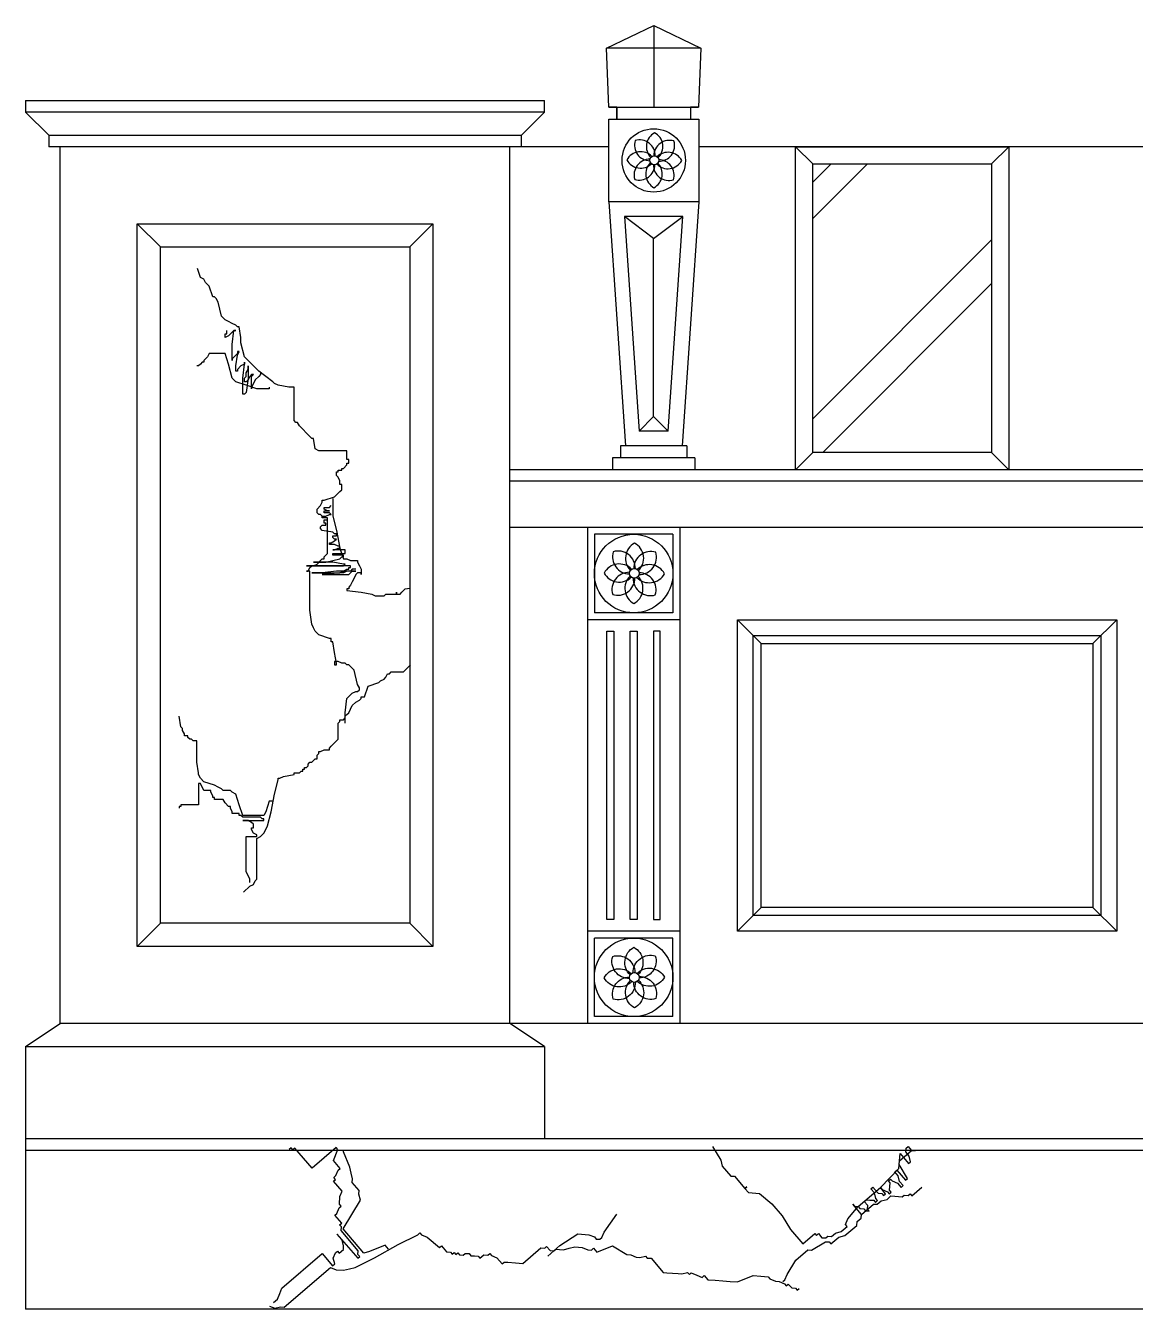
# Model space of a CAD drawing. Extents: x 376 to 4159, y 361 to 1983.
# Drawn here: x 376 to 1776, y 365 to 1983 of the extents above; entities that cross this region are included whole.
import ezdxf

# ---------------------------------------------------------------- set-up
doc = ezdxf.new("R2010")
doc.units = 0
doc.header["$MEASUREMENT"] = 0
doc.layers.get('0').update_dxf_attribs({"linetype": 'CONTINUOUS'})
for name, color, linetype in [('2', 2, 'CONTINUOUS'), ('3', 3, 'CONTINUOUS'), ('4', 4, 'CONTINUOUS'), ('7', 7, 'CONTINUOUS')]:
    doc.layers.add(name, color=color, linetype=linetype)

msp = doc.modelspace()

# ---------------------------------------------------------------- hatches: boundary and pattern name
at = {"layer": '3'}
h = msp.add_hatch(dxfattribs=at)
h.set_pattern_fill('AR-RROOF', color=256, scale=324.363636, angle=45, style=0)
h.set_pattern_definition([(45, (-26230.23, 1411.3), (275.2317, 733.951), [4865.455, -648.727, 1621.818, -324.364]), (45, (-26039.86, 1831.02), (-534.408, 75.689), [973.09, -107.04, 1946.182, -243.273]), (45, (-26310.5, 1720.93), (1038.9996, 1346.3416), [2594.909, -454.109, 1297.455, -324.364])])
h.paths.add_polyline_path([(1594.8, 1808.9), (1369.4, 1808.9), (1369.4, 1445.3), (1594.8, 1445.3)])

# ---------------------------------------------------------------- linework, layer by layer
at = {"color": 3}
for p, q in [((596.7, 1666), (593, 1677.3)), ((601.2, 1663.7), (596.7, 1666)), ((603.4, 1659.3), (601.2, 1663.7)), ((607.9, 1654.8), (603.4, 1659.3)), ((612.3, 1641.4), (607.9, 1654.8)), ((614.6, 1641.4), (612.3, 1641.4)), ((616.8, 1639.2), (614.6, 1641.4)), ((619, 1634.7), (616.8, 1639.2)), ((623.5, 1616.9), (619, 1634.7)), ((627.9, 1612.4), (623.5, 1616.9)), ((632.4, 1610.2), (627.9, 1612.4)), ((636.9, 1608), (632.4, 1610.2)), ((641.3, 1605.7), (636.9, 1608)), ((643.5, 1603.5), (641.3, 1605.7)), ((645.8, 1603.5), (643.5, 1603.5)), ((648, 1590.1), (645.8, 1603.5)), ((627.9, 1594.6), (630.2, 1594.6)), ((627.9, 1590.1), (627.9, 1594.6)), ((632.4, 1592.3), (627.9, 1590.1)), ((630.2, 1594.6), (630.2, 1599)), ((636.9, 1596.8), (632.4, 1592.3)), ((639.1, 1599), (636.9, 1596.8)), ((636.9, 1581.2), (639.1, 1599)), ((641.3, 1599), (639.1, 1599)), ((639.1, 1599), (641.3, 1599)), ((648, 1583.4), (648, 1590.1)), ((607.9, 1570), (605.6, 1565.6)), ((627.9, 1570), (607.9, 1570)), ((632.4, 1556.7), (627.9, 1570)), ((636.9, 1561.1), (636.9, 1581.2)), ((643.5, 1570), (641.3, 1567.8)), ((643.5, 1572.3), (643.5, 1570)), ((645.8, 1572.3), (643.5, 1572.3)), ((643.5, 1567.8), (645.8, 1572.3)), ((652.5, 1565.6), (648, 1583.4)), ((594.5, 1554.4), (592.3, 1554.4)), ((596.7, 1556.7), (594.5, 1554.4)), ((599, 1558.9), (596.7, 1556.7)), ((601.2, 1558.9), (599, 1558.9)), ((603.4, 1563.3), (601.2, 1561.1)), ((601.2, 1561.1), (601.2, 1558.9)), ((605.6, 1565.6), (603.4, 1563.3)), ((636.9, 1538.8), (632.4, 1556.7)), ((641.3, 1567.8), (636.9, 1563.3)), ((636.9, 1563.3), (636.9, 1561.1)), ((641.3, 1554.4), (643.5, 1567.8)), ((641.3, 1547.7), (641.3, 1554.4)), ((648, 1554.4), (643.5, 1550)), ((652.5, 1556.7), (648, 1554.4)), ((650.2, 1538.8), (652.5, 1556.7)), ((670.3, 1547.7), (652.5, 1565.6)), ((652.5, 1558.9), (652.5, 1556.7)), ((652.5, 1556.7), (652.5, 1558.9)), ((656.9, 1554.4), (656.9, 1538.8)), ((656.9, 1550), (656.9, 1554.4)), ((641.3, 1534.3), (636.9, 1538.8)), ((643.5, 1547.7), (641.3, 1547.7)), ((643.5, 1550), (643.5, 1547.7)), ((650.2, 1518.7), (650.2, 1538.8)), ((652.5, 1538.8), (654.7, 1541)), ((652.5, 1534.3), (652.5, 1538.8)), ((654.7, 1545.5), (656.9, 1550)), ((654.7, 1541), (654.7, 1545.5)), ((656.9, 1538.8), (654.7, 1521)), ((659.1, 1541), (656.9, 1536.6)), ((661.4, 1543.3), (659.1, 1541)), ((663.6, 1543.3), (661.4, 1543.3)), ((661.4, 1541), (663.6, 1543.3)), ((661.4, 1525.4), (661.4, 1541)), ((670.3, 1541), (665.8, 1536.6)), ((688.1, 1534.3), (670.3, 1547.7)), ((672.5, 1543.3), (670.3, 1541)), ((672.5, 1545.5), (672.5, 1543.3)), ((654.7, 1529.9), (641.3, 1534.3)), ((654.7, 1534.3), (652.5, 1534.3)), ((656.9, 1536.6), (654.7, 1534.3)), ((668.1, 1525.4), (654.7, 1529.9)), ((663.6, 1532.1), (661.4, 1527.6)), ((661.4, 1527.6), (661.4, 1525.4)), ((665.8, 1536.6), (663.6, 1532.1)), ((683.7, 1525.4), (668.1, 1525.4)), ((683.7, 1527.6), (683.7, 1525.4)), ((690.4, 1532.1), (688.1, 1534.3)), ((694.8, 1529.9), (690.4, 1532.1)), ((708.2, 1527.6), (694.8, 1529.9)), ((714.9, 1527.6), (708.2, 1527.6)), ((714.9, 1485.3), (714.9, 1527.6)), ((652.5, 1518.7), (650.2, 1518.7)), ((654.7, 1521), (652.5, 1518.7)), ((717.1, 1483), (714.9, 1485.3)), ((719.3, 1483), (717.1, 1483)), ((721.6, 1478.6), (719.3, 1483)), ((734.9, 1465.2), (721.6, 1478.6)), ((737.2, 1463), (734.9, 1465.2)), ((739.4, 1463), (737.2, 1463)), ((741.6, 1449.6), (739.4, 1463)), ((746.1, 1447.3), (741.6, 1449.6)), ((781.7, 1447.3), (746.1, 1447.3)), ((781.7, 1436.2), (781.7, 1447.3)), ((775.1, 1425), (777.3, 1425)), ((775.1, 1422.8), (775.1, 1425)), ((777.3, 1425), (781.7, 1429.5)), ((784, 1436.2), (781.7, 1436.2)), ((781.7, 1431.7), (784, 1431.7)), ((781.7, 1429.5), (781.7, 1431.7)), ((784, 1431.7), (784, 1436.2)), ((768.4, 1420.6), (770.6, 1420.6)), ((768.4, 1416.1), (768.4, 1420.6)), ((770.6, 1413.9), (768.4, 1416.1)), ((770.6, 1422.8), (775.1, 1422.8)), ((770.6, 1420.6), (770.6, 1422.8)), ((772.8, 1409.4), (770.6, 1413.9)), ((772.8, 1404.9), (772.8, 1409.4)), ((766.1, 1389.3), (772.8, 1396)), ((775.1, 1404.9), (772.8, 1404.9)), ((772.8, 1396), (775.1, 1398.3)), ((775.1, 1398.3), (775.1, 1404.9)), ((743.9, 1373.7), (748.3, 1378.2)), ((748.3, 1378.2), (750.5, 1382.6)), ((750.5, 1384.9), (752.8, 1384.9)), ((750.5, 1382.6), (750.5, 1384.9)), ((752.8, 1384.9), (766.1, 1389.3)), ((752.8, 1375.9), (759.5, 1375.9)), ((752.8, 1373.7), (752.8, 1375.9)), ((759.5, 1375.9), (761.7, 1378.2)), ((763.9, 1387.1), (763.9, 1364.8)), ((743.9, 1369.2), (743.9, 1373.7)), ((746.1, 1367), (743.9, 1369.2)), ((748.3, 1367), (746.1, 1367)), ((752.8, 1362.6), (748.3, 1367)), ((750.5, 1364.8), (755, 1364.8)), ((750.5, 1362.6), (750.5, 1364.8)), ((757.2, 1362.6), (750.5, 1362.6)), ((757.2, 1371.5), (752.8, 1373.7)), ((752.8, 1371.5), (759.5, 1371.5)), ((752.8, 1369.2), (752.8, 1371.5)), ((759.5, 1369.2), (752.8, 1369.2)), ((757.2, 1362.6), (752.8, 1362.6)), ((752.8, 1360.3), (757.2, 1360.3)), ((752.8, 1355.9), (752.8, 1360.3)), ((755, 1364.8), (759.5, 1367)), ((759.5, 1371.5), (757.2, 1371.5)), ((757.2, 1317.9), (757.2, 1362.6)), ((757.2, 1360.3), (757.2, 1362.6)), ((761.7, 1367), (759.5, 1369.2)), ((759.5, 1367), (761.7, 1367)), ((763.9, 1364.8), (768.4, 1346.9)), ((748.3, 1351.4), (750.5, 1353.6)), ((748.3, 1349.2), (748.3, 1351.4)), ((750.5, 1346.9), (748.3, 1349.2)), ((750.5, 1353.6), (755, 1353.6)), ((763.9, 1344.7), (750.5, 1346.9)), ((755, 1355.9), (752.8, 1355.9)), ((755, 1353.6), (755, 1355.9)), ((766.1, 1342.5), (763.9, 1344.7)), ((768.4, 1346.9), (772.8, 1324.6)), ((759.5, 1331.3), (761.7, 1331.3)), ((759.5, 1329.1), (759.5, 1331.3)), ((766.1, 1329.1), (759.5, 1329.1)), ((761.7, 1331.3), (766.1, 1333.6)), ((763.9, 1340.2), (768.4, 1340.2)), ((763.9, 1338), (763.9, 1340.2)), ((766.1, 1335.8), (763.9, 1338)), ((768.4, 1342.5), (766.1, 1342.5)), ((768.4, 1335.8), (766.1, 1335.8)), ((766.1, 1333.6), (768.4, 1335.8)), ((770.6, 1326.9), (766.1, 1329.1)), ((768.4, 1340.2), (768.4, 1342.5)), ((748.3, 1309), (750.5, 1311.2)), ((750.5, 1311.2), (752.8, 1311.2)), ((752.8, 1313.5), (755, 1315.7)), ((752.8, 1311.2), (752.8, 1313.5)), ((755, 1315.7), (757.2, 1317.9)), ((755, 1306.8), (772.8, 1311.2)), ((763.9, 1322.4), (766.1, 1322.4)), ((779.5, 1322.4), (763.9, 1322.4)), ((763.9, 1317.9), (779.5, 1317.9)), ((763.9, 1315.7), (763.9, 1317.9)), ((777.3, 1315.7), (763.9, 1315.7)), ((766.1, 1322.4), (770.6, 1324.6)), ((772.8, 1326.9), (770.6, 1326.9)), ((770.6, 1324.6), (772.8, 1324.6)), ((772.8, 1324.6), (772.8, 1326.9)), ((772.8, 1324.6), (777.3, 1311.2)), ((772.8, 1311.2), (775.1, 1313.5)), ((775.1, 1313.5), (777.3, 1313.5)), ((777.3, 1313.5), (777.3, 1315.7)), ((777.3, 1311.2), (781.7, 1311.2)), ((779.5, 1317.9), (779.5, 1322.4)), ((781.7, 1311.2), (786.2, 1309)), ((730.5, 1302.3), (777.3, 1302.3)), ((786.2, 1302.3), (730.5, 1302.3)), ((730.5, 1295.6), (732.7, 1295.6)), ((734.9, 1295.6), (730.5, 1295.6)), ((732.7, 1295.6), (734.9, 1300.1)), ((734.9, 1300.1), (737.2, 1302.3)), ((734.9, 1246.5), (734.9, 1295.6)), ((737.2, 1302.3), (739.4, 1302.3)), ((739.4, 1306.8), (755, 1306.8)), ((763.9, 1306.8), (739.4, 1306.8)), ((739.4, 1302.3), (743.9, 1304.5)), ((743.9, 1304.5), (748.3, 1309)), ((768.4, 1295.6), (750.5, 1293.4)), ((777.3, 1304.5), (763.9, 1306.8)), ((792.9, 1295.6), (768.4, 1295.6)), ((772.8, 1293.4), (777.3, 1295.6)), ((779.5, 1304.5), (777.3, 1304.5)), ((777.3, 1302.3), (779.5, 1304.5)), ((777.3, 1295.6), (781.7, 1297.9)), ((781.7, 1295.6), (777.3, 1293.4)), ((781.7, 1297.9), (784, 1297.9)), ((786.2, 1295.6), (781.7, 1295.6)), ((784, 1300.1), (786.2, 1300.1)), ((784, 1297.9), (784, 1300.1)), ((784, 1291.2), (788.4, 1295.6)), ((786.2, 1309), (795.1, 1309)), ((786.2, 1300.1), (786.2, 1302.3)), ((788.4, 1297.9), (786.2, 1295.6)), ((792.9, 1297.9), (788.4, 1297.9)), ((788.4, 1295.6), (792.9, 1295.6)), ((795.1, 1309), (795.1, 1306.8)), ((795.1, 1306.8), (797.4, 1302.3)), ((797.4, 1302.3), (799.6, 1297.9)), ((799.6, 1297.9), (799.6, 1291.2)), ((737.2, 1293.4), (772.8, 1293.4)), ((750.5, 1293.4), (737.2, 1293.4)), ((750.5, 1291.2), (784, 1291.2)), ((755, 1291.2), (750.5, 1291.2)), ((772.8, 1293.4), (755, 1291.2)), ((777.3, 1293.4), (772.8, 1293.4)), ((788.4, 1282.2), (786.2, 1277.8)), ((790.7, 1286.7), (788.4, 1282.2)), ((792.9, 1291.2), (790.7, 1286.7)), ((795.1, 1293.4), (792.9, 1291.2)), ((799.6, 1293.4), (795.1, 1293.4)), ((799.6, 1291.2), (799.6, 1293.4)), ((781.7, 1273.3), (781.7, 1271.1)), ((784, 1273.3), (781.7, 1273.3)), ((781.7, 1271.1), (799.6, 1268.9)), ((786.2, 1277.8), (784, 1275.5)), ((784, 1275.5), (784, 1273.3)), ((799.6, 1268.9), (813, 1266.6)), ((813, 1266.6), (817.4, 1264.4)), ((817.4, 1264.4), (828.6, 1264.4)), ((828.6, 1264.4), (830.8, 1266.6)), ((830.8, 1266.6), (844.2, 1266.6)), ((844.2, 1268.9), (844.2, 1266.6)), ((844.2, 1266.6), (844.2, 1268.9)), ((844.2, 1266.6), (848.6, 1266.6)), ((848.6, 1266.6), (850.9, 1268.9)), ((850.9, 1268.9), (855.3, 1273.3)), ((855.3, 1273.3), (860.9, 1274.2)), ((737.2, 1228.7), (734.9, 1246.5)), ((739.4, 1224.2), (737.2, 1228.7)), ((741.6, 1219.8), (739.4, 1224.2)), ((746.1, 1215.3), (741.6, 1219.8)), ((759.5, 1210.8), (746.1, 1215.3)), ((761.7, 1210.8), (759.5, 1210.8)), ((761.7, 1206.4), (761.7, 1210.8)), ((763.9, 1206.4), (761.7, 1206.4)), ((766.1, 1193), (763.9, 1206.4)), ((768.4, 1179.6), (766.1, 1193)), ((766.1, 1181.8), (766.1, 1177.4)), ((770.6, 1181.8), (766.1, 1181.8)), ((775.1, 1179.6), (770.6, 1181.8)), ((766.1, 1177.4), (768.4, 1177.4)), ((768.4, 1177.4), (768.4, 1179.6)), ((779.5, 1179.6), (775.1, 1179.6)), ((781.7, 1177.4), (779.5, 1179.6)), ((784, 1177.4), (781.7, 1177.4)), ((786.2, 1175.2), (784, 1177.4)), ((790.7, 1170.7), (786.2, 1175.2)), ((795.1, 1152.8), (790.7, 1170.7)), ((830.8, 1161.8), (833, 1166.2)), ((833, 1166.2), (835.2, 1166.2)), ((835.2, 1166.2), (837.5, 1168.5)), ((837.5, 1168.5), (853.1, 1168.5)), ((853.1, 1168.5), (855.3, 1170.7)), ((855.3, 1170.7), (862, 1177.4)), ((797.4, 1148.4), (795.1, 1152.8)), ((804, 1137.2), (808.5, 1150.6)), ((808.5, 1150.6), (821.9, 1155.1)), ((821.9, 1155.1), (824.1, 1157.3)), ((824.1, 1157.3), (828.6, 1159.5)), ((828.6, 1159.5), (830.8, 1161.8)), ((779.5, 1117.1), (781.7, 1135)), ((781.7, 1135), (786.2, 1139.5)), ((786.2, 1139.5), (788.4, 1141.7)), ((788.4, 1141.7), (792.9, 1143.9)), ((792.9, 1143.9), (795.1, 1143.9)), ((795.1, 1143.9), (797.4, 1146.1)), ((797.4, 1146.1), (797.4, 1148.4)), ((797.4, 1132.8), (799.6, 1135)), ((799.6, 1137.2), (804, 1137.2)), ((799.6, 1135), (799.6, 1137.2)), ((779.5, 1103.8), (779.5, 1117.1)), ((781.7, 1114.9), (784, 1117.1)), ((784, 1117.1), (786.2, 1121.6)), ((786.2, 1121.6), (788.4, 1126.1)), ((788.4, 1126.1), (792.9, 1130.5)), ((792.9, 1130.5), (797.4, 1132.8)), ((572.2, 1099.3), (570, 1112.7)), ((770.6, 1103.8), (772.8, 1106)), ((770.6, 1083.7), (770.6, 1103.8)), ((772.8, 1106), (772.8, 1108.2)), ((772.8, 1108.2), (777.3, 1108.2)), ((777.3, 1108.2), (779.5, 1110.5)), ((779.5, 1112.7), (781.7, 1114.9)), ((779.5, 1110.5), (779.5, 1112.7)), ((574.4, 1097.1), (572.2, 1099.3)), ((574.4, 1094.8), (574.4, 1097.1)), ((576.7, 1090.4), (574.4, 1094.8)), ((576.7, 1088.1), (576.7, 1090.4)), ((581.1, 1088.1), (576.7, 1088.1)), ((581.1, 1085.9), (581.1, 1088.1)), ((583.4, 1083.7), (581.1, 1085.9)), ((585.6, 1083.7), (583.4, 1083.7)), ((587.8, 1081.5), (585.6, 1083.7)), ((592.3, 1081.5), (587.8, 1081.5)), ((592.3, 1054.7), (592.3, 1081.5)), ((748.3, 1068.1), (752.8, 1070.3)), ((752.8, 1070.3), (759.5, 1070.3)), ((759.5, 1072.5), (761.7, 1074.8)), ((759.5, 1070.3), (759.5, 1072.5)), ((761.7, 1074.8), (766.1, 1079.2)), ((766.1, 1079.2), (770.6, 1083.7)), ((594.5, 1041.3), (592.3, 1054.7)), ((732.7, 1052.4), (734.9, 1054.7)), ((732.7, 1050.2), (732.7, 1052.4)), ((734.9, 1054.7), (737.2, 1054.7)), ((737.2, 1054.7), (739.4, 1056.9)), ((739.4, 1056.9), (741.6, 1059.1)), ((741.6, 1059.1), (743.9, 1059.1)), ((743.9, 1063.6), (746.1, 1065.8)), ((743.9, 1059.1), (743.9, 1063.6)), ((746.1, 1068.1), (748.3, 1068.1)), ((746.1, 1065.8), (746.1, 1068.1)), ((594.5, 1039.1), (594.5, 1041.3)), ((596.7, 1034.6), (594.5, 1039.1)), ((697, 1034.6), (701.5, 1036.8)), ((701.5, 1036.8), (714.9, 1039.1)), ((714.9, 1041.3), (721.6, 1041.3)), ((714.9, 1039.1), (714.9, 1041.3)), ((721.6, 1041.3), (723.8, 1043.5)), ((723.8, 1043.5), (726, 1043.5)), ((726, 1045.8), (728.2, 1045.8)), ((726, 1043.5), (726, 1045.8)), ((728.2, 1048), (730.5, 1048)), ((728.2, 1045.8), (728.2, 1048)), ((730.5, 1048), (732.7, 1050.2)), ((594.5, 1027.9), (594.5, 1001.1)), ((596.7, 1027.9), (594.5, 1027.9)), ((601.2, 1030.1), (596.7, 1034.6)), ((601.2, 1019), (596.7, 1027.9)), ((614.6, 1025.7), (601.2, 1030.1)), ((619, 1023.4), (614.6, 1025.7)), ((623.5, 1021.2), (619, 1023.4)), ((625.7, 1019), (623.5, 1021.2)), ((690.4, 1014.5), (694.8, 1032.4)), ((694.8, 1034.6), (697, 1034.6)), ((694.8, 1032.4), (694.8, 1034.6)), ((610.1, 1019), (601.2, 1019)), ((610.1, 1016.8), (610.1, 1019)), ((612.3, 1012.3), (610.1, 1016.8)), ((612.3, 1010.1), (612.3, 1012.3)), ((614.6, 1010.1), (612.3, 1010.1)), ((614.6, 1007.8), (614.6, 1010.1)), ((625.7, 1007.8), (614.6, 1007.8)), ((634.6, 1019), (625.7, 1019)), ((627.9, 1003.4), (625.7, 1007.8)), ((636.9, 1016.8), (634.6, 1019)), ((641.3, 1014.5), (636.9, 1016.8)), ((645.8, 1001.1), (641.3, 1014.5)), ((683.7, 1005.6), (679.2, 992.2)), ((688.1, 1005.6), (683.7, 1005.6)), ((685.9, 992.2), (690.4, 1014.5)), ((570, 998.9), (570, 996.7)), ((572.2, 998.9), (570, 998.9)), ((594.5, 1001.1), (572.2, 1001.1)), ((572.2, 1001.1), (572.2, 998.9)), ((632.4, 998.9), (627.9, 1003.4)), ((634.6, 998.9), (632.4, 998.9)), ((634.6, 996.7), (634.6, 998.9)), ((636.9, 992.2), (634.6, 996.7)), ((636.9, 990), (636.9, 992.2)), ((645.8, 990), (636.9, 990)), ((650.2, 987.7), (645.8, 1001.1)), ((645.8, 987.7), (645.8, 990)), ((648, 987.7), (645.8, 987.7)), ((650.2, 985.5), (648, 987.7)), ((677, 987.7), (650.2, 987.7)), ((679.2, 992.2), (677, 987.7)), ((681.4, 974.4), (685.9, 992.2)), ((672.5, 985.5), (650.2, 985.5)), ((650.2, 981.1), (677, 981.1)), ((656.9, 981.1), (650.2, 981.1)), ((661.4, 978.8), (656.9, 981.1)), ((663.6, 976.6), (661.4, 978.8)), ((661.4, 972.1), (663.6, 972.1)), ((661.4, 969.9), (661.4, 972.1)), ((663.6, 972.1), (663.6, 976.6)), ((674.7, 983.3), (672.5, 985.5)), ((677, 983.3), (674.7, 983.3)), ((677, 981.1), (677, 983.3)), ((679.2, 969.9), (681.4, 974.4)), ((654.7, 916.4), (654.7, 961)), ((654.7, 961), (668.1, 961)), ((663.6, 965.4), (661.4, 969.9)), ((668.1, 963.2), (663.6, 965.4)), ((668.1, 961), (668.1, 963.2)), ((668.1, 958.7), (672.5, 961)), ((668.1, 907.4), (668.1, 958.7)), ((672.5, 961), (677, 965.4)), ((677, 965.4), (679.2, 969.9)), ((656.9, 911.9), (654.7, 916.4)), ((659.1, 907.4), (656.9, 911.9)), ((659.1, 903), (659.1, 907.4)), ((665.8, 905.2), (668.1, 907.4)), ((651.3, 890.7), (659.1, 898.5)), ((659.1, 898.5), (663.6, 900.7)), ((663.6, 900.7), (665.8, 905.2)), ((711.2, 568.7), (708.7, 566.5)), ((713.4, 566.1), (711.2, 568.7)), ((715.9, 568.3), (713.4, 566.1)), ((737.7, 542.9), (715.9, 568.3)), ((768.2, 569), (737.7, 542.9)), ((764.5, 552.7), (770.3, 566.5)), ((770.3, 566.5), (768.2, 569)), ((1242.8, 570.3), (1253.3, 552.9)), ((1486.6, 563.3), (1487, 568)), ((1487, 568), (1489.5, 570.2)), ((1489.5, 570.2), (1493.9, 565.1)), ((773.2, 542.5), (764.5, 552.7)), ((777.2, 563.6), (777.4, 565.3)), ((785.2, 544), (777.2, 563.6)), ((1253.3, 552.9), (1255.1, 545.6)), ((1478.2, 547.4), (1479, 556.8)), ((1478.2, 547.4), (1478.6, 552.1)), ((1478.6, 552.1), (1494, 565.3)), ((1479, 556.8), (1479.4, 561.5)), ((1479.4, 561.5), (1490.2, 548.8)), ((1491, 558.2), (1486.6, 563.3)), ((1490.2, 548.8), (1492.8, 551)), ((1492.8, 551), (1491, 558.2)), ((1493.9, 565.1), (1498.6, 564.8)), ((767.8, 533.5), (770.7, 540.3)), ((770.7, 540.3), (773.2, 542.5)), ((787, 536.7), (785.2, 544)), ((788.8, 529.5), (787, 536.7)), ((1255.1, 545.6), (1266, 532.9)), ((1454.6, 518.3), (1477.9, 542.6)), ((1472.8, 538.3), (1475.3, 540.5)), ((1477.1, 533.2), (1472.8, 538.3)), ((1475.3, 540.5), (1486.2, 527.8)), ((1477.9, 542.6), (1478.2, 547.4)), ((1488.8, 529.9), (1478.2, 547.4)), ((764.9, 526.6), (767.4, 528.7)), ((775.7, 513.9), (764.9, 526.6)), ((765.2, 531.3), (767.8, 533.5)), ((767.4, 528.7), (765.2, 531.3)), ((788.4, 524.7), (788.8, 529.5)), ((797.1, 514.6), (788.4, 524.7)), ((1266, 532.9), (1270.7, 532.6)), ((1270.7, 532.6), (1283.7, 517.3)), ((1283.7, 517.3), (1286.3, 519.5)), ((1286.3, 519.5), (1283.7, 517.3)), ((1426.7, 494.4), (1454.6, 518.3)), ((1442.7, 516.9), (1445.2, 519.1)), ((1445.2, 519.1), (1451.7, 511.5)), ((1461.2, 510.7), (1454.6, 518.3)), ((1454.6, 518.3), (1456.8, 515.8)), ((1464.8, 527.1), (1467.3, 529.2)), ((1467, 524.5), (1464.8, 527.1)), ((1466.2, 515.1), (1467, 524.5)), ((1467.3, 529.2), (1469.5, 526.7)), ((1469.5, 526.7), (1476.4, 523.8)), ((1476.4, 523.8), (1480.8, 518.7)), ((1478.9, 526), (1477.1, 533.2)), ((1483.3, 520.9), (1478.9, 526)), ((1480.8, 518.7), (1483.3, 520.9)), ((1486.2, 527.8), (1488.8, 529.9)), ((1494.2, 508.2), (1506.9, 519.1)), ((772.1, 497.5), (772.8, 507)), ((772.8, 507), (775.7, 513.9)), ((787.7, 484.5), (798.6, 502.6)), ((796.8, 509.9), (797.1, 514.6)), ((798.6, 502.6), (796.8, 509.9)), ((1283.7, 517.3), (1288.1, 512.2)), ((1288.1, 512.2), (1292.8, 511.9)), ((1292.8, 511.9), (1302.2, 511.1)), ((1302.2, 511.1), (1317.8, 498.1)), ((1434.3, 500.9), (1436.8, 503.1)), ((1436.8, 503.1), (1441.5, 502.7)), ((1441.5, 502.7), (1446.3, 502.4)), ((1447, 511.8), (1442.7, 516.9)), ((1446.3, 502.4), (1448.4, 499.8)), ((1448.8, 504.6), (1447, 511.8)), ((1448.4, 499.8), (1451, 502)), ((1451, 502), (1448.8, 504.6)), ((1451.7, 511.5), (1456.4, 511.1)), ((1455.7, 501.7), (1463, 503.5)), ((1456.4, 511.1), (1458.6, 508.5)), ((1456.8, 515.8), (1463.7, 512.9)), ((1458.6, 508.5), (1461.2, 510.7)), ((1463, 503.5), (1468, 507.8)), ((1463.7, 512.9), (1465.9, 510.4)), ((1465.9, 510.4), (1468.4, 512.5)), ((1468.4, 512.5), (1466.2, 515.1)), ((1468, 507.8), (1472.8, 507.5)), ((1472.8, 507.5), (1477.5, 507.1)), ((1477.5, 507.1), (1482.2, 506.7)), ((1482.2, 506.7), (1484.7, 508.9)), ((1484.7, 508.9), (1489.5, 508.5)), ((1489.5, 508.5), (1492, 510.7)), ((1492, 510.7), (1494.2, 508.2)), ((766.3, 483.8), (768.8, 485.9)), ((768.8, 485.9), (771.7, 492.8)), ((771.7, 492.8), (774.3, 495)), ((774.3, 495), (772.1, 497.5)), ((1317.8, 498.1), (1330.9, 482.8)), ((1413.6, 478.8), (1426.7, 494.4)), ((1430.6, 484.6), (1419.8, 497.3)), ((1419.8, 497.3), (1421.9, 494.8)), ((1421.9, 494.8), (1426.7, 494.4)), ((1426.7, 494.4), (1428.8, 491.9)), ((1428.8, 491.9), (1433.6, 491.5)), ((1430.6, 484.6), (1445.9, 497.7)), ((1433.6, 491.5), (1435.7, 489)), ((1438.6, 495.9), (1434.3, 500.9)), ((1435.7, 489), (1440.4, 488.6)), ((1438.3, 491.1), (1438.6, 495.9)), ((1440.4, 488.6), (1438.3, 491.1)), ((1445.9, 497.7), (1450.6, 497.3)), ((1450.6, 497.3), (1455.7, 501.7)), ((775, 473.6), (766.3, 483.8)), ((772.4, 471.4), (775, 473.6)), ((774.6, 468.9), (772.4, 471.4)), ((776.8, 466.3), (787.7, 484.5)), ((1106.2, 462.2), (1122.2, 484.7)), ((1330.9, 482.8), (1341.4, 465.4)), ((1405.2, 462.9), (1412.8, 469.4)), ((1409.6, 457.8), (1424.8, 470.8)), ((1410.7, 471.9), (1413.6, 478.8)), ((1412.8, 469.4), (1410.7, 471.9)), ((1424.8, 470.8), (1425.2, 475.5)), ((1425.2, 475.5), (1430.3, 479.9)), ((1430.3, 479.9), (1430.6, 484.6)), ((775.7, 452.2), (769.1, 459.8)), ((769.1, 459.8), (795.2, 429.3)), ((774.2, 464.2), (774.6, 468.9)), ((796, 438.8), (774.2, 464.2)), ((802.9, 435.8), (776.8, 466.3)), ((846.4, 446.7), (871.1, 459)), ((871.1, 459), (873.6, 461.2)), ((873.6, 461.2), (875.8, 458.7)), ((875.8, 458.7), (882.7, 455.8)), ((882.7, 455.8), (898.3, 442.7)), ((1050.3, 445.2), (1072.8, 460.1)), ((1072.8, 460.1), (1082.3, 459.3)), ((1082.3, 459.3), (1087, 459)), ((1087, 459), (1093.9, 456.1)), ((1093.9, 456.1), (1096.1, 453.5)), ((1096.1, 453.5), (1100.8, 453.2)), ((1100.8, 453.2), (1103.3, 455.3)), ((1103.3, 455.3), (1106.2, 462.2)), ((1341.4, 465.4), (1356.6, 447.6)), ((1356.6, 447.6), (1371.8, 460.7)), ((1371.8, 460.7), (1374, 458.1)), ((1374, 458.1), (1376.6, 460.3)), ((1376.6, 460.3), (1380.9, 455.2)), ((1380.9, 455.2), (1385.6, 454.9)), ((1385.6, 454.9), (1388.2, 457.1)), ((1388.2, 457.1), (1392.9, 456.7)), ((1392.1, 447.3), (1402.3, 456)), ((1392.9, 456.7), (1398, 461)), ((1398, 461), (1405.2, 462.9)), ((1402.3, 456), (1409.6, 457.8)), ((767.3, 436.2), (769.8, 438.4)), ((769.8, 438.4), (772, 435.9)), ((772, 435.9), (777.1, 440.2)), ((777.5, 444.9), (775.7, 452.2)), ((777.1, 440.2), (777.5, 444.9)), ((795.6, 434), (796, 438.8)), ((810.1, 437.7), (802.9, 435.8)), ((829.7, 445.6), (810.1, 437.7)), ((816.6, 430), (846.4, 446.7)), ((834.1, 440.6), (829.7, 445.6)), ((898.3, 442.7), (900.8, 444.9)), ((900.8, 444.9), (907.4, 437.3)), ((907.4, 437.3), (912.1, 436.9)), ((1003.5, 422.7), (1026.4, 442.3)), ((1026.4, 442.3), (1031.1, 441.9)), ((1031.1, 441.9), (1033.6, 444.1)), ((1033.6, 444.1), (1038, 439)), ((1035.1, 432.1), (1050.3, 445.2)), ((1038, 439), (1042.7, 438.7)), ((1042.7, 438.7), (1045.2, 440.8)), ((1045.2, 440.8), (1050, 440.5)), ((1050, 440.5), (1054.7, 440.1)), ((1054.7, 440.1), (1061.9, 441.9)), ((1061.9, 441.9), (1069.2, 443.7)), ((1069.2, 443.7), (1078.6, 443)), ((1078.6, 443), (1085.5, 440.1)), ((1085.5, 440.1), (1090.2, 439.7)), ((1090.2, 439.7), (1092.8, 441.9)), ((1092.8, 441.9), (1097.1, 436.8)), ((1097.1, 436.8), (1116.7, 444.8)), ((1116.7, 444.8), (1134.9, 433.9)), ((1347.8, 427), (1363.1, 440)), ((1363.1, 440), (1367.8, 439.6)), ((1367.8, 439.6), (1385.2, 450.2)), ((1385.2, 450.2), (1390, 449.8)), ((1390, 449.8), (1392.1, 447.3)), ((699.7, 391.6), (750.6, 435.1)), ((750.6, 435.1), (763.6, 419.9)), ((763.6, 419.9), (766.2, 422.1)), ((764.4, 429.3), (767.3, 436.2)), ((766.2, 422.1), (764.4, 429.3)), ((791.9, 417.7), (816.6, 430)), ((795.2, 429.3), (797.8, 431.5)), ((797.8, 431.5), (795.6, 434)), ((912.1, 436.9), (914.2, 434.4)), ((914.2, 434.4), (916.8, 436.5)), ((916.8, 436.5), (919, 434)), ((919, 434), (921.5, 436.2)), ((921.5, 436.2), (923.7, 433.6)), ((923.7, 433.6), (928.4, 433.3)), ((928.4, 433.3), (930.9, 435.4)), ((930.9, 435.4), (935.7, 435.1)), ((935.7, 435.1), (937.8, 432.5)), ((937.8, 432.5), (942.5, 432.2)), ((942.5, 432.2), (947.3, 431.8)), ((947.3, 431.8), (949.4, 429.3)), ((949.4, 429.3), (954.5, 433.6)), ((954.5, 433.6), (959.2, 433.3)), ((959.2, 433.3), (961.8, 435.4)), ((961.8, 435.4), (964, 432.9)), ((964, 432.9), (970.8, 430)), ((970.8, 430), (977.4, 422.4)), ((977.4, 422.4), (979.9, 424.5)), ((979.9, 424.5), (984.6, 424.2)), ((984.6, 424.2), (994.1, 423.4)), ((994.1, 423.4), (1003.5, 422.7)), ((1134.9, 433.9), (1139.6, 433.6)), ((1139.6, 433.6), (1146.5, 430.7)), ((1146.5, 430.7), (1151.2, 430.3)), ((1151.2, 430.3), (1158.4, 432.1)), ((1158.4, 432.1), (1160.6, 429.6)), ((1160.6, 429.6), (1165.3, 429.2)), ((1165.3, 429.2), (1180.6, 411.4)), ((1336.9, 408.8), (1347.8, 427)), ((702.6, 367.7), (761.1, 417.7)), ((761.1, 417.7), (768, 414.8)), ((768, 414.8), (777.4, 414.1)), ((777.4, 414.1), (784.7, 415.9)), ((784.7, 415.9), (791.9, 417.7)), ((1180.6, 411.4), (1185.3, 411)), ((1185.3, 411), (1199.4, 410)), ((1199.4, 410), (1204.1, 409.6)), ((1204.1, 409.6), (1211.4, 411.4)), ((1211.4, 411.4), (1213.6, 408.9)), ((1213.6, 408.9), (1216.1, 411)), ((1216.1, 411), (1223, 408.1)), ((1223, 408.1), (1229.9, 405.2)), ((1229.9, 405.2), (1232.4, 407.4)), ((1232.4, 407.4), (1236.8, 402.3)), ((1274.5, 399.4), (1294.1, 407.4)), ((1294.1, 407.4), (1303.6, 406.7)), ((1303.6, 406.7), (1308.3, 406.3)), ((1308.3, 406.3), (1313, 405.9)), ((1313, 405.9), (1315.2, 403.4)), ((1334, 401.9), (1336.9, 408.8)), ((696.8, 384.7), (699.7, 391.6)), ((1236.8, 402.3), (1246.2, 401.6)), ((1246.2, 401.6), (1255.7, 400.9)), ((1255.7, 400.9), (1260.4, 400.5)), ((1260.4, 400.5), (1265.1, 400.1)), ((1265.1, 400.1), (1274.5, 399.4)), ((1315.2, 403.4), (1322.1, 400.5)), ((1322.1, 400.5), (1326.8, 400.1)), ((1326.8, 400.1), (1333.7, 397.2)), ((1331.5, 399.8), (1334, 401.9)), ((1333.7, 397.2), (1335.8, 394.7)), ((1335.8, 394.7), (1338.4, 396.8)), ((1338.4, 396.8), (1342.7, 391.8)), ((1342.7, 391.8), (1347.4, 391.4)), ((1347.4, 391.4), (1349.6, 388.9)), ((1349.6, 388.9), (1352.2, 391)), ((688.8, 373.5), (693.9, 377.8)), ((693.9, 377.8), (696.8, 384.7)), ((683.8, 369.1), (690.6, 366.2)), ((690.6, 366.2), (697.9, 368)), ((697.9, 368), (702.6, 367.7))]:
    msp.add_line(p, q, dxfattribs=at)
at = {"layer": '2'}
msp.add_line((4158.6, 364.9), (376.3, 364.9), dxfattribs=at)
at = {"layer": '3'}
for p, q in [((1030.9, 1874.4), (376.3, 1874.4)), ((405.4, 1845.3), (1001.8, 1845.3)), ((1369.4, 1808.9), (1347.6, 1830.7)), ((1594.8, 1830.7), (1616.7, 1830.7)), ((1594.8, 1808.9), (1616.7, 1830.7)), ((546.3, 1704.4), (517.2, 1733.5)), ((860.9, 1704.4), (890, 1733.5)), ((1168.6, 1715.1), (1131.8, 1742.8)), ((1168.6, 1715.1), (1205.6, 1742.8)), ((1168.6, 1490.7), (1168.6, 1715.1)), ((1168.6, 1490.7), (1150.3, 1472.2)), ((1187, 1472.2), (1168.6, 1490.7)), ((1187, 1472.2), (1150.3, 1472.2)), ((1369.4, 1445.3), (1347.6, 1423.5)), ((1594.8, 1445.3), (1616.7, 1423.5)), ((3547.7, 1408.9), (987.2, 1408.9)), ((1192.8, 1342), (1093.9, 1342)), ((1093.9, 1342), (1093.9, 1243.1)), ((1192.8, 1342), (1192.8, 1243.1)), ((1201.6, 1234.4), (1085.2, 1234.4)), ((1192.8, 1243.1), (1093.9, 1243.1)), ((1274.3, 1234.4), (1304.3, 1204.4)), ((1722.8, 1204.4), (1752.8, 1234.4)), ((1304.3, 871.6), (1274.3, 841.6)), ((1722.8, 871.6), (1752.8, 841.6)), ((546.3, 851.6), (517.2, 822.5)), ((860.9, 851.6), (890, 822.5)), ((1201.6, 841.6), (1085.2, 841.6)), ((1093.9, 734), (1093.9, 832.9)), ((1192.8, 832.9), (1093.9, 832.9)), ((1192.8, 734), (1192.8, 832.9)), ((1192.8, 734), (1093.9, 734)), ((376.3, 696.2), (1030.9, 696.2)), ((4158.6, 565.3), (376.3, 565.3))]:
    msp.add_line(p, q, dxfattribs=at)
for points in [[(1174.1, 1816.6, 0.509431), (1169.8, 1848.3, 0.498458), (1165, 1817.1)], [(1170.6, 1819.1, 0.509316), (1145.2, 1838.4, 0.497812), (1163.8, 1813)], [(1174.8, 1812.4, 0.508994), (1194.2, 1837.9, 0.499161), (1168.7, 1819.2)], [(1166.4, 1818.4, 0.508713), (1134.8, 1814, 0.497605), (1165.9, 1809.2)], [(1163.9, 1814.9, 0.507971), (1144.7, 1789.4, 0.497962), (1170.1, 1808.1)], [(1168.2, 1808.1, 0.507648), (1193.6, 1788.9, 0.499312), (1174.9, 1814.4)], [(1172.4, 1808.9, 0.508257), (1204, 1813.3, 0.499513), (1172.8, 1818)], [(1164.6, 1810.6, 0.507528), (1169, 1779, 0.49867), (1173.8, 1810.2)], [(1149.3, 1296, 0.509431), (1144.5, 1330.9, 0.498458), (1139.2, 1296.6)], [(1145.5, 1298.7, 0.509316), (1117.5, 1320, 0.497812), (1138, 1292)], [(1150.1, 1291.4, 0.508994), (1171.3, 1319.4, 0.499161), (1143.4, 1298.9)], [(1140.8, 1298, 0.508713), (1106, 1293.2, 0.497605), (1140.3, 1287.9)], [(1147.4, 1287.6, 0.508257), (1182.2, 1292.4, 0.499513), (1147.9, 1297.6)], [(1138.1, 1294.1, 0.507971), (1116.9, 1266.1, 0.497962), (1144.9, 1286.6)], [(1138.9, 1289.4, 0.507528), (1143.7, 1254.7, 0.49867), (1149, 1289)], [(1142.8, 1286.7, 0.507648), (1170.7, 1265.6, 0.499312), (1150.2, 1293.5)], [(1138.1, 781.9, -0.507971), (1116.9, 809.9, -0.497962), (1144.9, 789.4)], [(1138.9, 786.6, -0.507528), (1143.7, 821.3, -0.49867), (1149, 787)], [(1142.8, 789.3, -0.507648), (1170.7, 810.4, -0.499312), (1150.2, 782.5)], [(1140.8, 778, -0.508713), (1106, 782.8, -0.497605), (1140.3, 788.1)], [(1147.4, 788.4, -0.508257), (1182.2, 783.6, -0.499513), (1147.9, 778.4)], [(1145.5, 777.3, -0.509316), (1117.5, 756, -0.497812), (1138, 784)], [(1149.3, 780, -0.509431), (1144.5, 745.1, -0.498458), (1139.2, 779.4)], [(1150.1, 784.6, -0.508994), (1171.3, 756.6, -0.499161), (1143.4, 777.1)]]:
    msp.add_lwpolyline(points, format="xyb", dxfattribs=at)
for points in [[(1369.4, 1808.9), (1594.8, 1808.9), (1594.8, 1445.3), (1369.4, 1445.3)], [(860.9, 851.6), (546.3, 851.6), (546.3, 1704.4), (860.9, 1704.4)], [(1109.7, 1219.8), (1118.5, 1219.8), (1118.5, 856.2), (1109.7, 856.2)], [(1139, 1219.8), (1147.7, 1219.8), (1147.7, 856.2), (1139, 856.2)], [(1177, 1219.8), (1168.3, 1219.8), (1168.3, 856.2), (1177, 856.2)], [(1294.3, 1214.4), (1732.8, 1214.4), (1732.8, 861.6), (1294.3, 861.6)]]:
    msp.add_lwpolyline(points, close=True, dxfattribs=at)
msp.add_lwpolyline([(1187, 1472.2), (1205.6, 1742.8), (1131.8, 1742.8), (1150.3, 1472.2)], dxfattribs=at)
for centre, radius in [((1168.7, 1813.4), 40), ((1169.4, 1813.6), 5.6), ((1143.4, 1292.5), 49.5), ((1144.1, 1292.7), 6.16), ((1143.4, 783.5), 49.5), ((1144.1, 783.3), 6.16)]:
    msp.add_circle(centre, radius, dxfattribs=at)
at = {"layer": '4'}
for p, q in [((1228.1, 1955.1), (1225.3, 1880.5)), ((376.3, 1888.9), (1030.9, 1888.9)), ((1030.9, 1874.4), (1030.9, 1888.9)), ((1030.9, 1874.4), (1001.8, 1845.3)), ((1001.8, 1830.7), (1001.8, 1845.3)), ((1112, 1830.7), (405.4, 1830.7)), ((987.2, 725.3), (987.2, 1830.7)), ((3282.4, 1830.7), (1225.5, 1830.7)), ((3547.7, 1423.5), (987.2, 1423.5)), ((3547.7, 1350.7), (987.2, 1350.7)), ((376.3, 696.2), (420, 725.3)), ((1030.9, 696.2), (987.2, 725.3)), ((376.3, 696.2), (376.3, 364.9)), ((1030.9, 696.2), (1030.9, 579.8)), ((4158.6, 579.8), (376.3, 579.8))]:
    msp.add_line(p, q, dxfattribs=at)
for points in [[(1112, 1830.7), (1112, 1865.5), (1122.3, 1865.5), (1122.3, 1880.5), (1112, 1880.5), (1109.2, 1955.1), (1168.7, 1983.3), (1228.3, 1955.1)], [(376.3, 1888.9), (376.3, 1874.4), (405.4, 1845.3), (405.4, 1830.7)], [(1225.3, 1880.5), (1215.2, 1880.5), (1215.2, 1865.5), (1225.5, 1865.5), (1225.5, 1830.7)], [(420, 725.3), (420, 1830.7)]]:
    msp.add_lwpolyline(points, dxfattribs=at)
at = {"layer": '7'}
for p, q in [((1168.7, 1983.3), (1168.7, 1880.5)), ((1228.1, 1955.1), (1109.2, 1955.1)), ((1112, 1880.5), (1225.3, 1880.5)), ((1122.3, 1880.5), (1122.3, 1865.5)), ((1215.2, 1880.5), (1215.2, 1865.5)), ((1112, 1761.4), (1132.9, 1453.6)), ((1225.5, 1761.4), (1204.4, 1453.6)), ((1210.5, 1453.6), (1126.7, 1453.6)), ((1126.7, 1453.6), (1126.7, 1438.6)), ((1210.5, 1453.6), (1210.5, 1438.6)), ((1220.5, 1438.6), (1116.7, 1438.6)), ((1116.7, 1438.6), (1116.7, 1423.5)), ((1220.5, 1438.6), (1220.5, 1423.5)), ((1085.2, 1350.7), (1085.2, 725.3)), ((1201.6, 1350.7), (1201.6, 725.3)), ((4114.9, 725.3), (420, 725.3))]:
    msp.add_line(p, q, dxfattribs=at)
for points in [[(1112, 1865.5), (1225.5, 1865.5), (1225.5, 1761.4), (1112, 1761.4)], [(1347.6, 1830.7), (1616.7, 1830.7), (1616.7, 1423.5), (1347.6, 1423.5)], [(890, 822.5), (517.2, 822.5), (517.2, 1733.5), (890, 1733.5), (890, 822.5)], [(1274.3, 1234.4), (1752.8, 1234.4), (1752.8, 841.6), (1274.3, 841.6)], [(1304.3, 1204.4), (1722.8, 1204.4), (1722.8, 871.6), (1304.3, 871.6)]]:
    msp.add_lwpolyline(points, close=True, dxfattribs=at)

doc.saveas('drawing.dxf')
